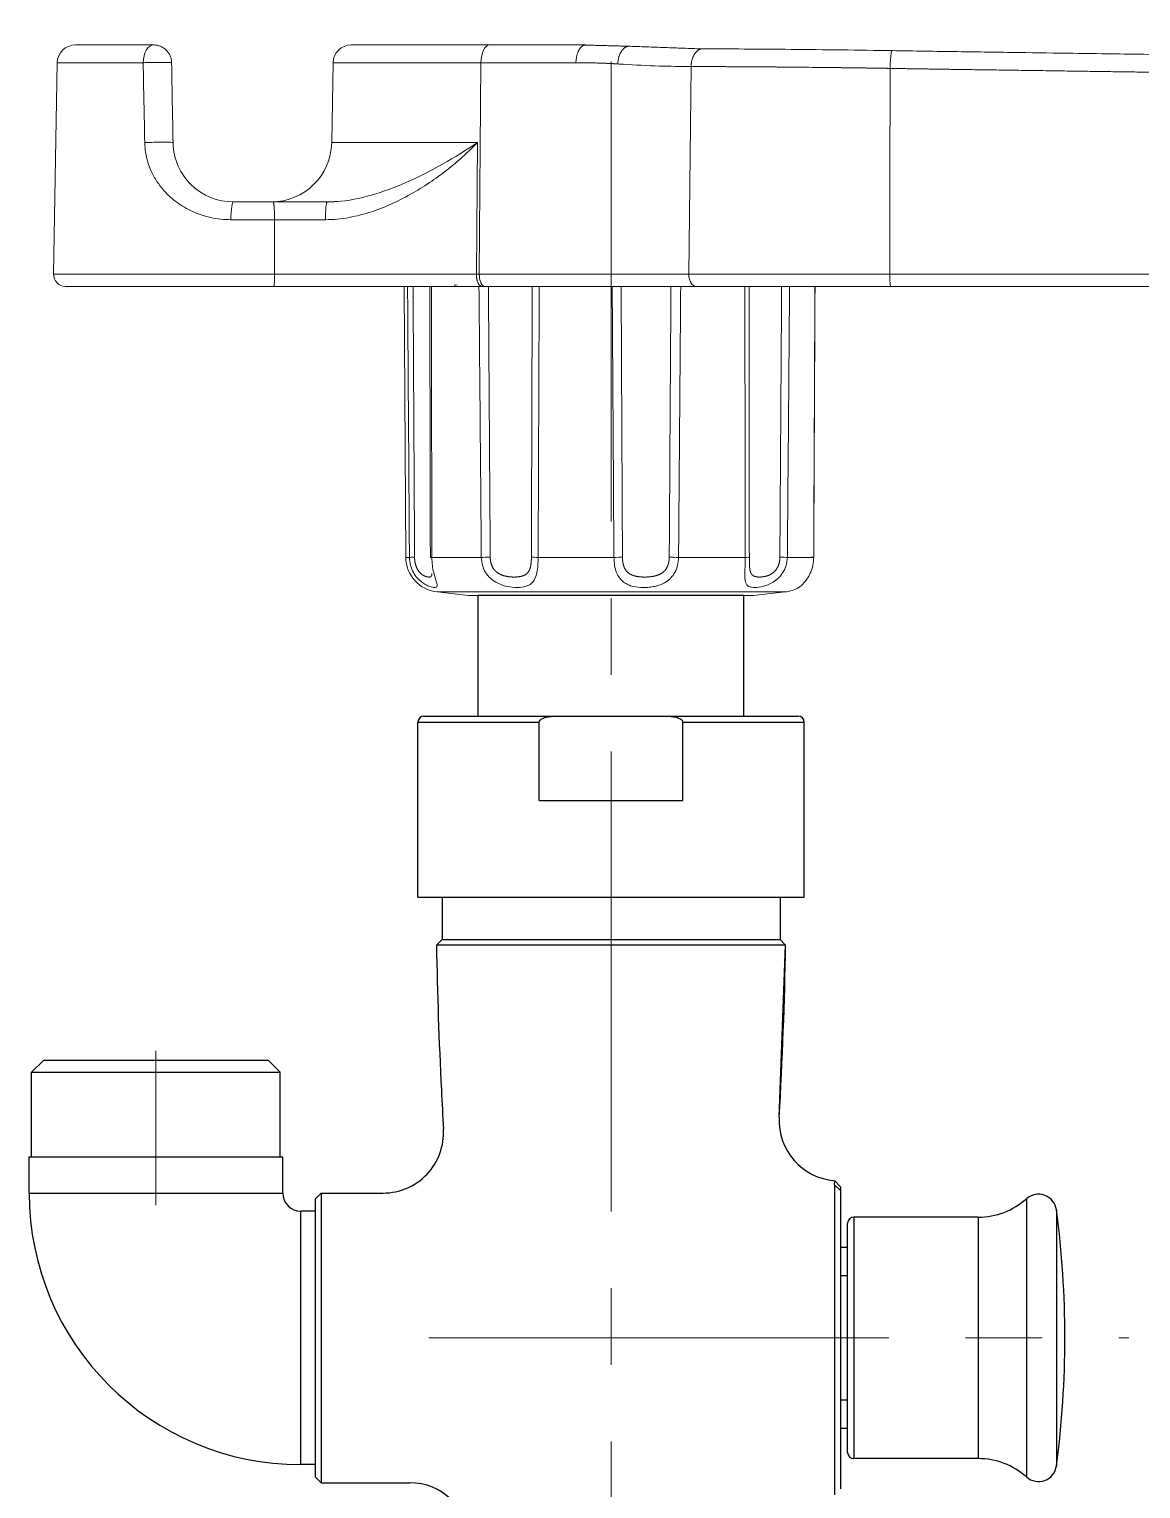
# Model space of a CAD drawing. Extents: x 0 to 3160, y 0 to 2315.
# Drawn here: x 1084.1 to 1176.2, y 566.1 to 687 of the extents above; entities that cross this region are included whole.
import ezdxf

# ---------------------------------------------------------------- set-up
doc = ezdxf.new("R2010")
doc.units = 0
doc.header["$LTSCALE"] = 4
doc.header["$MEASUREMENT"] = 0
doc.linetypes.add('CENTER2', pattern=[28.575000000000003, 19.05, -3.175, 3.175, -3.175])
doc.layers.get('0').update_dxf_attribs({"linetype": 'CONTINUOUS'})
doc.layers.add('1', color=7, linetype='CONTINUOUS', true_color=0xffffff)
doc.layers.add('Cneter', color=1, linetype='CENTER2', lineweight=13)
doc.layers.add('DEF_LAYER_ASSEM_MEMBER', color=7, linetype='CONTINUOUS')

msp = doc.modelspace()

# ---------------------------------------------------------------- linework, layer by layer
msp.add_line((1143.304082179158, 640.1324745997467), (1121.304082179158, 640.1324745997467))
at = {"layer": '1', "color": 7, "linetype": 'Continuous', "lineweight": 18}
for p, q in [((1086.427386679158, 684.2486205997466), (1086.121770679159, 666.7398945997465)), ((1109.277386679159, 684.2486205997466), (1109.161948679159, 677.6351805997465)), ((1104.358341679158, 665.7224425997465), (1087.121617679159, 665.7224425997465)), ((1115.170478679158, 665.7223855997468), (1115.301036679159, 643.2812915997465)), ((1121.624922679158, 665.7224425997465), (1121.854466679159, 665.7224425997465)), ((1139.384587679158, 665.7224425997465), (1121.854466679159, 665.7224425997465)), ((1117.889053679159, 640.4149885997467), (1120.500300679158, 640.1324745997467)), ((1144.107863679158, 640.1324745997467), (1120.500300679158, 640.1324745997467)), ((1144.107863679158, 640.1324745997467), (1146.719109679158, 640.4149885997467))]:
    msp.add_line(p, q, dxfattribs=at)
at = {"layer": '1', "color": 7, "linetype": 'Continuous', "lineweight": 13}
for p, q in [((1086.427386679158, 684.2486205997466), (1093.543222679159, 684.2486205997466)), ((1121.529629679158, 684.2486205997466), (1109.277386679159, 684.2486205997466)), ((1121.386628679158, 666.7398945997465), (1121.529629679158, 684.2486205997466)), ((1129.396539679158, 684.2486205997466), (1121.529629679158, 684.2486205997466)), ((1138.935742679158, 683.9330425997468), (1138.743239679158, 666.7398945997465)), ((1121.237748679158, 677.6351805997465), (1109.161948679159, 677.6351805997465)), ((1121.146806679159, 666.7398945997465), (1121.237747679158, 677.6351805997465)), ((1104.430634679159, 671.2486205997466), (1100.814345679159, 671.2486205997466)), ((1104.430634679159, 671.2486205997466), (1104.436811679158, 666.7398945997465)), ((1086.121770679159, 666.7398945997465), (1104.436811679158, 666.7398945997465)), ((1121.386628679158, 666.7398945997465), (1121.146806679159, 666.7398945997465)), ((1138.743239679158, 666.7398945997465), (1121.386628679158, 666.7398945997465)), ((1200.637891679159, 666.7398945997465), (1155.393352679158, 666.7398945997465)), ((1115.602335679158, 643.2812915997465), (1115.301036679159, 643.2812915997465)), ((1121.558187679158, 643.2812915997465), (1117.461415679159, 643.2812915997465)), ((1132.542163679159, 643.2812915997465), (1126.265544679159, 643.2812915997465)), ((1143.414738679158, 643.2812915997465), (1137.895171679159, 643.2812915997465)), ((1149.088513679158, 643.2812915997465), (1146.908666679158, 643.2812915997465)), ((1146.719109679158, 640.4149885997467), (1117.889053679159, 640.4149885997467))]:
    msp.add_line(p, q, dxfattribs=at)
at = {"layer": '1', "color": 7, "linetype": 'Continuous', "lineweight": 18}
for centre, radius, start, end in [((1087.927157679159, 684.2224425997465), 1.499999999062544, 90, 178.9999999999982), ((1110.777157679159, 684.2224425997465), 1.4999999990625, 90, 178.9999999999982), ((1087.121617679159, 666.7224425997465), 0.9999999993749971, 178.9999999999982, 270), ((1118.200987679158, 643.2981635997467), 2.9, 180.3333329999999, 263.8251269999793), ((1146.407175679159, 643.2981635997467), 2.9, 276.1748730000207, 299.9052350000556), ((1120.554081679158, 640.6295735997464), 0.499999999687501, 263.8251269999793, 270), ((1144.054081679159, 640.6295735997464), 0.499999999687501, 270, 276.1748730000207)]:
    msp.add_arc(centre, radius, start, end, dxfattribs=at)
at = {"layer": '1', "color": 7, "linetype": 'Continuous', "lineweight": 18, "extrusion": (0, 0, -1)}
msp.add_arc((-1104.162709679159, 677.7224425997465), 4.999999996875, 181.0000000000018, 270, dxfattribs=at)
at = {"layer": '1', "color": 7, "linetype": 'Continuous', "lineweight": 13}
for centre, major_axis, ratio, start_param, end_param in [((1094.403048679159, 684.2224425997465), (-3.67394039514591e-16, -1.499999999062526), 0.5733050000000001, 3.141592653734189, 4.694935687864608), ((1122.231386679158, 684.2224425997465), (-3.67394039514585e-16, -1.499999999062502), 0.46791, 3.14159265359447, 4.694935687864703), ((1121.854466679159, 666.7224425997465), (2.449293596763937e-16, 0.9999999993750159), 0.46791, 1.553343034272683, 3.141592656925432), ((1116.584598679158, 643.287109599747), (-0.9999763877555136, -0.006871967087189919), 0.004975, 5.302367287257733, 6.094650488186611), ((1118.334342679158, 643.287109599747), (-0.9999978656089196, -0.002066102193357242), 0.008229, 0.0551008193274898, 0.5096054776802728), ((1122.190175679159, 643.287109599747), (0.9999641940692576, 0.008462303392696885), 0.000606, 4.028239513729078, 4.820522715066583), ((1126.620682679159, 643.287109599747), (-0.9999931303681261, 0.003706644925552731), 0.007631000000000001, 0.4154766212526781, 1.207759822943341), ((1132.528161679159, 643.287109599747), (0.9999814361457295, 0.006093222750955008), 0.005904, 4.726355791663655, 5.518638992992949), ((1137.566348679159, 643.287109599747), (-0.9999700084097568, 0.007744822824618218), 0.003464, 1.113607590658326, 1.905890792342862), ((1142.761298679158, 643.287109599747), (0.9999996190003849, 0.000872925425101058), 0.008439, 5.42450179514351, 6.216784996474015), ((1146.049741679159, 643.287109599747), (-0.9999667134111928, 0.00815917086987469), 0.002325, 3.679185711801588, 4.471468913496086)]:
    msp.add_ellipse(centre, major_axis=major_axis, ratio=ratio, start_param=start_param, end_param=end_param, dxfattribs=at)
at = {"layer": '1', "color": 7, "linetype": 'Continuous', "lineweight": 18}
for centre, major_axis, ratio, start_param, end_param in [((1104.358340679159, 666.7224425997465), (2.449293596763891e-16, 0.9999999993749971), 0.07848200000000001, 4.712388980384691, 4.729842272769293), ((1121.624922679158, 666.7224425997465), (-2.44929359676377e-16, -0.9999999993749472), 0.478188, 4.694935687725064, 4.712388980384731), ((1139.384587679158, 666.7224425997465), (2.449293596763908e-16, 0.999999999375004), 0.6414449999999999, 1.553342915870911, 1.570796326794897), ((1139.384587679158, 666.7224425997465), (2.44929359676398e-16, 0.999999999375024), 0.6414449999999999, 1.570796326794854, 3.141592653581275), ((1148.101387679159, 643.287109599747), (0.9999886907281261, -0.004755882229063192), 0.007026, 6.122653886246837, 6.914937087576194)]:
    msp.add_ellipse(centre, major_axis=major_axis, ratio=ratio, start_param=start_param, end_param=end_param, dxfattribs=at)
for points, degree, knots in [([(1094.403048929883, 685.7224424104579), (1093.964344385624, 685.7224423833541), (1093.08747636503, 685.72244232918), (1091.707174879256, 685.7224424653236), (1090.587283019807, 685.7224422998993), (1089.726657774224, 685.7224424391375), (1089.004603133285, 685.722442349977), (1088.349525724155, 685.7224424606047), (1088.021962720341, 685.7224423259804), (1087.935644326105, 685.7224424091169), (1087.926653185954, 685.7224424146898), (1087.927183827031, 685.7224424134602)], 3, [0, 0, 0, 0, 0.1123801764934061, 0.2246217510329626, 0.3974304120375692, 0.4841950195472042, 0.5711530610885669, 0.736132256380012, 0.897017119452555, 0.9571615493799293, 1, 1, 1, 1]), ([(1095.902820471556, 684.2486210206475), (1095.901126123209, 684.3456901738914), (1095.88997846308, 684.44259202286), (1095.849194435724, 684.6324283429458), (1095.819559032919, 684.7253583249785), (1095.742912455533, 684.9037580656909), (1095.695903093422, 684.9892236057285), (1095.586274564052, 685.149481993526), (1095.523657989191, 685.2242710516343), (1095.38516766216, 685.3603651170097), (1095.309297184888, 685.4216669060424), (1095.147149923595, 685.5284818439786), (1095.060876973891, 685.5739924670156), (1094.881166737122, 685.6475138660189), (1094.787733699689, 685.6755229034143), (1094.597214513185, 685.7129876186009), (1094.500132869346, 685.7224424104579), (1094.403048929752, 685.7224424104579)], 3, [0, 0, 0, 0, 0.125, 0.125, 0.25, 0.25, 0.375, 0.375, 0.5, 0.5, 0.625, 0.625, 0.75, 0.75, 0.875, 0.875, 1, 1, 1, 1]), ([(1110.777157975653, 685.7224424104579), (1110.777313041533, 685.7224424104579), (1110.961921472582, 685.7224424104579), (1111.151776052648, 685.7224424104579), (1111.533698466396, 685.7224424104579), (1111.922637546383, 685.7224424104579), (1112.503887024444, 685.7224424104579), (1113.090337227104, 685.7224424104579), (1114.632550381276, 685.7224424104579), (1115.573627776436, 685.7224424104579), (1116.505068199725, 685.7224424104579), (1117.586023385987, 685.7224424104579), (1118.645942875592, 685.7224424104579), (1119.83057528699, 685.7224424104579), (1120.982159313207, 685.7224424104579), (1122.231386975652, 685.7224424104579)], 2, [0, 0, 0, 0.1248881683693669, 0.1248881683693669, 0.2499041443166002, 0.2499041443166002, 0.3749201202638334, 0.3749201202638334, 0.4999360962110667, 0.6249520721583001, 0.6249520721583001, 0.7499680481055333, 0.7499680481055333, 0.8749840240527667, 0.8749840240527667, 1, 1, 1]), ([(1155.672588948298, 685.2490104824847), (1154.212791718254, 685.2729601338701), (1151.350947553871, 685.3148941884638), (1147.18359664008, 685.3578822061427), (1143.276651740612, 685.3871779391316), (1140.920519809559, 685.3964486488185), (1139.798337120897, 685.3986134074548)], 3, [0, 0, 0, 0, 0.2501072266922248, 0.500036615400498, 0.7500198159232172, 1, 1, 1, 1]), ([(1200.606798186712, 684.6732695621931), (1199.270167432934, 684.6518834134786), (1196.656243632907, 684.632229769963), (1192.915310697632, 684.7016216574066), (1189.537629752423, 684.7555544560573), (1186.617674162881, 684.7985847097584), (1184.159331286691, 684.8341603952445), (1182.086162990931, 684.8640974297905), (1179.967654072719, 684.8947827503425), (1177.440901174825, 684.9317917459439), (1174.219717408142, 684.9786130106004), (1170.372014259178, 685.0335596995228), (1165.898899483193, 685.097816944437), (1160.893709313999, 685.1670508764792), (1157.38099307255, 685.2215195627205), (1155.56684755637, 685.2505292179094)], 3, [0, 0, 0, 0, 0.0889275642126793, 0.1739155189074947, 0.2489243766054565, 0.3136979411280242, 0.3682333805548496, 0.4125420780199774, 0.4516966568520109, 0.5092693979607583, 0.5807810878287573, 0.666220468125661, 0.7655964992142126, 0.8789013699278001, 1, 1, 1, 1]), ([(1101.017496992813, 672.7225021764198), (1099.706531344652, 672.7227600488986), (1098.461022748416, 673.2450279251179), (1096.647039454033, 674.9874899769338), (1096.042602704269, 676.2599420628285), (1096.018319741387, 677.635181457973)], 3, [0, 0, 0, 0, 0.5, 0.5, 1, 1, 1, 1]), ([(1108.787552873481, 672.7224493135345), (1108.41818608451, 672.7224529792552), (1108.047939558842, 672.7224400842524), (1107.491229873443, 672.7224407463154), (1107.305460996752, 672.7224419685417), (1106.933632377478, 672.7224430086198), (1106.7475653845, 672.7224429139278), (1106.374864635915, 672.7224425322315), (1106.188203250458, 672.7224423245534), (1105.814213072707, 672.7224422925024), (1105.626914651958, 672.7224423806065), (1105.064415297655, 672.7224425120576), (1104.688574964649, 672.7224421357105), (1104.312929731145, 672.7224424535866)], 3, [0, 0, 0, 0, 0.2499999999999982, 0.2499999999999982, 0.3749999999999984, 0.3749999999999984, 0.4999999999999988, 0.4999999999999988, 0.6249999999999991, 0.6249999999999991, 0.7499999999999993, 0.7499999999999993, 1, 1, 1, 1]), ([(1121.624922479706, 665.722442422958), (1119.935518170253, 665.722442422958), (1117.505015704151, 665.722442422958), (1115.472880291102, 665.722442422958), (1113.211757569702, 665.722442422958), (1110.952832624909, 665.722442422958), (1108.821950823416, 665.722442422958), (1106.276471454835, 665.722442422958), (1104.358341887238, 665.722442422958)], 2, [0, 0, 0, 0.25, 0.25, 0.5, 0.5, 0.75, 0.75, 1, 1, 1]), ([(1117.288096343667, 665.7223655373664), (1117.288442214545, 665.5628719987067), (1117.29077841983, 664.485164815882), (1117.29473531654, 662.6552488305701), (1117.299595740973, 660.3986224767186), (1117.303460307092, 658.5984235948204), (1117.307329848524, 656.7907762180294), (1117.312111745197, 654.5492220187461), (1117.318609776798, 651.4888895554996), (1117.326716620993, 647.6471965613987), (1117.332623675271, 644.8256148519049), (1117.335835951725, 643.2845973305416)], 3, [0, 0, 0, 0, 0.0213247711632055, 0.1440927293615808, 0.2446653525023822, 0.3230426412290896, 0.384784873694818, 0.486353422411842, 0.6227454643687826, 0.7939609833902991, 1, 1, 1, 1]), ([(1119.555183537384, 665.8401832999352), (1119.466835810696, 665.834536517109), (1119.382819823772, 665.8283203200854), (1119.312014824786, 665.8219086821468), (1119.306355357036, 665.8213869510646)], 3, [0, 0, 0, 0, 0.9188127440796916, 1, 1, 1, 1]), ([(1155.479702770223, 665.722442422958), (1153.273428534268, 665.722442422958), (1151.120921604567, 665.722442422958), (1148.961546255313, 665.722442422958), (1146.921819701282, 665.722442422958), (1144.878613678956, 665.722442422958), (1141.07994107481, 665.722442422958), (1139.384587232641, 665.722442422958)], 2, [0, 0, 0, 0.25, 0.25, 0.5, 0.5, 0.75, 1, 1, 1]), ([(1149.094840853205, 643.2831868000285), (1149.099962056091, 644.3674049293004), (1149.109419968691, 646.369836606676), (1149.122429793038, 649.1244776181338), (1149.133086818968, 651.3811046331184), (1149.141587832805, 653.1813046328048), (1149.150123460383, 654.9889543818608), (1149.160707143844, 657.2305132390793), (1149.17515548649, 660.2908538058446), (1149.188927553486, 663.2082815404301), (1149.197883148091, 665.1055958879588), (1149.200794181474, 665.7223416558932)], 3, [0, 0, 0, 0, 0.1449545302006532, 0.2677150457568928, 0.368281563533489, 0.4466540848439347, 0.5083925934808863, 0.6099550754818576, 0.7463389802055487, 0.9175443166939028, 1, 1, 1, 1]), ([(1147.854093248637, 640.7849120605206), (1147.860022949882, 640.7890105145098), (1147.871894570912, 640.7972158676253), (1147.970881145873, 640.8696141672108), (1148.125950053495, 640.9998209121068), (1148.424713912561, 641.2992828231627), (1148.793725095692, 641.8519587068658), (1149.045066255186, 642.6148739042619), (1149.073865845657, 643.0566182269708), (1149.088513469073, 643.281291716417)], 3, [0, 0, 0, 0, 0.1038553457084216, 0.2079246922293622, 0.3184675448105985, 0.4363181500365246, 0.7001787429503538, 0.8475093293368925, 1, 1, 1, 1]), ([(1148.660580723331, 641.6910665941418), (1148.675978365171, 641.7169827935813), (1148.75750441344, 641.8591468980603), (1148.897216103209, 642.1569539238435), (1148.98970981864, 642.46948284069), (1149.023192241466, 642.6263658766684)], 3, [0, 0, 0, 0, 0.1067022716779811, 0.564731751720043, 1, 1, 1, 1])]:
    msp.add_open_spline(points, degree=degree, knots=knots, dxfattribs=at)
for points, degree in [([(1122.231386975652, 685.7224424104579), (1126.330802330437, 685.7224424104579), (1130.215903010564, 685.7224424104579)], 2), ([(1133.737847552643, 685.6143581793604), (1130.108138677496, 685.7141417712401)], 1), ([(1139.804631112818, 685.3996128819535), (1133.722167130362, 685.6165911303806)], 1), ([(1096.018565822084, 677.6351857869067), (1095.979964749228, 679.8396638597706), (1095.941363674955, 682.0441419326098), (1095.902762599267, 684.2486200054245)], 3), ([(1101.017496984489, 672.7224424185824), (1102.660130596317, 672.7224424185824), (1104.312929731145, 672.7224424185824)], 2), ([(1109.630324156666, 672.7572356824139), (1108.681175020106, 672.700291514032)], 1), ([(1108.763275526812, 672.7003617618084), (1108.771530873622, 672.7150857504048), (1108.779690843136, 672.7224482819429), (1108.787552873481, 672.7224493135345)], 3), ([(1109.554894692547, 672.7492637326395), (1109.299533670151, 672.7316227474157), (1109.04370271083, 672.7224343949101), (1108.787552873487, 672.7224335483852)], 3), ([(1119.067073155496, 665.7809633516385), (1119.062175728553, 665.778393095643), (1119.058128824799, 665.7758248461541), (1119.054081921045, 665.7732565966649)], 3), ([(1200.63219746216, 665.722442422958), (1178.014115494626, 665.722442422958), (1155.479702770223, 665.722442422958)], 2)]:
    msp.add_open_spline(points, degree=degree, dxfattribs=at)
at = {"layer": '1', "color": 7, "linetype": 'Continuous', "lineweight": 13}
for points, weights in [([(1130.215903010565, 685.722442688806), (1129.736213968771, 685.7224427364536), (1129.404692520183, 685.1035335969086), (1129.396540219136, 684.2486210178427)], [1.132441264747343, 0.933568573985621, 0.9586650548010645, 1.207730707193673]), ([(1133.719914477657, 685.6162767446654), (1133.238099151992, 685.5479746507317), (1132.897986228506, 684.9428724347244), (1132.854576342596, 684.1498490975587)], [1.098810870723025, 0.93666454982598, 0.9740769605851254, 1.211048103000461]), ([(1139.798457831018, 685.3986331964597), (1139.282539278379, 685.3140445053486), (1138.945214276868, 684.7157231402371), (1138.935742570677, 683.9330429467309)], [1.101716854993937, 0.9400909128945356, 0.9710801364015884, 1.194684525515096]), ([(1104.312929731146, 672.7224424535866), (1104.38094032243, 672.722442736911), (1104.429448914122, 672.1150571904946), (1104.430635861857, 671.2486210269999)], [1.167371716340414, 0.9442094212073396, 0.9442094278865624, 1.167371736378082]), ([(1104.436823637421, 666.7224424223327), (1104.436823636461, 666.1357794087653), (1104.404248639018, 665.72244299055), (1104.35834687865, 665.7224434705968)], [1.167371831364759, 0.9414208798922716, 0.9442442331595362, 1.175841891166553]), ([(1121.624922511786, 665.7224434979253), (1121.345228610819, 665.7224430182059), (1121.146738881298, 666.1357794250334), (1121.146738878746, 666.7224424223327)], [1.175841891158185, 0.9442442332473804, 0.9414208798971362, 1.167371831107452]), ([(1155.393330210435, 666.7224424223332), (1155.393330210438, 666.7282680167846), (1155.393334627216, 666.7340863890586), (1155.393343428557, 666.7398970738041)], [1.167382765344585, 1.170171744219717, 1.172995576159694, 1.175854261164515]), ([(1122.298099739285, 643.2874205079243), (1122.24689102749, 650.7656706587859), (1122.196111047425, 658.243927884912), (1122.145644728513, 665.7221905022552)], [1.00000000007275, 1.000000000075473, 1.000000000078156, 1.000000000080793]), ([(1133.249869612552, 643.2874205079243), (1133.212710752047, 650.7656706538933), (1133.176132816269, 658.2439278751276), (1133.140005640606, 665.7221904875787)], [1.00000000007252, 1.000000000075234, 1.000000000077909, 1.000000000080536]), ([(1143.759094909831, 643.2874205079243), (1143.753372944294, 650.7656707865845), (1143.748112275292, 658.2439281405104), (1143.74322854981, 665.7221908856536)], [1.00000000007305, 1.000000000075782, 1.000000000078474, 1.000000000081127])]:
    msp.add_rational_spline(points, weights, degree=3, dxfattribs=at)
for points, knots in [([(1094.403049062823, 684.2726625066616), (1094.326711920367, 684.2713286613334), (1094.250374029617, 684.2698010073609), (1094.099469768748, 684.2663935805667), (1094.024904763354, 684.2645138385751), (1093.879280842974, 684.2604459734112), (1093.808223244961, 684.2582578870415), (1093.671267150861, 684.2536242443148), (1093.605369893358, 684.2511787298763), (1093.542818687371, 684.2486329306607)], [0, 0, 0, 0, 0.25, 0.25, 0.5, 0.5, 0.75, 0.75, 1, 1, 1, 1]), ([(1155.566794741823, 685.2448462308894), (1155.54396036693, 685.220904352369), (1155.518674377298, 685.132980305857), (1155.456152542, 684.6771653128476), (1155.427644671111, 684.19129051553), (1155.418771231459, 683.7816313690591)], [0, 0, 0, 0, 0.3771899324551563, 0.3771899324551563, 1, 1, 1, 1]), ([(1132.854583524246, 684.1498490305275), (1132.826515454296, 684.1517426559931), (1132.769980868431, 684.155556788267), (1132.684484403276, 684.1610109416206), (1132.597719145165, 684.1663224864174), (1132.509675375009, 684.171468400531), (1132.420352373962, 684.1764549799391), (1132.329746924092, 684.1812805008271), (1132.237856454193, 684.1859454326641), (1132.144678179923, 684.1904496453644), (1132.05020933928, 684.1947931727991), (1131.954447128632, 684.198976004121), (1131.85738872061, 684.2029981407486), (1131.759031259639, 684.2068595809137), (1131.659371863534, 684.2105603234213), (1131.558407623664, 684.2141003683673), (1131.45613560466, 684.2174797102871), (1131.352552847514, 684.2206983653014), (1131.247656359389, 684.2237562676755), (1131.107400925824, 684.2275823023101), (1130.931391291347, 684.2319062232341), (1130.719184754978, 684.2363733264019), (1130.504611833195, 684.2401530985403), (1130.287663000384, 684.243244277453), (1130.06833190109, 684.2456511568889), (1129.846600057122, 684.2473576162888), (1129.622494826944, 684.2484245959686), (1129.472081440052, 684.2485553498059), (1129.396540043576, 684.2486210176812)], [0, 0, 0, 0, 0.0247377469475508, 0.0498266635870976, 0.0752668781701753, 0.1010585136767789, 0.1272016880955817, 0.1536965146856054, 0.1805431022208651, 0.2077415552196451, 0.2352919741590787, 0.2631944556764738, 0.2914490927581579, 0.3200559749168855, 0.3490151883585014, 0.3783268161387764, 0.4079909383109273, 0.4380076320645837, 0.4683769718568669, 0.4990990295358392, 0.5597139325195905, 0.6208986672686327, 0.6826537230271181, 0.7449795752251617, 0.8078766859619051, 0.8713455044676609, 0.9353864675464888, 1, 1, 1, 1]), ([(1132.85457898441, 684.1498489236119), (1133.001623554102, 684.1398029493184), (1134.161590548526, 684.0632469388388), (1136.211104017272, 683.9657166818743), (1138.065479073093, 683.9343969911306), (1138.935742274251, 683.9330469266538)], [0, 0, 0, 0, 0.0705672147237085, 0.5576883068967562, 1, 1, 1, 1]), ([(1155.418752476781, 683.7816351570036), (1155.392185114534, 683.782134779126), (1155.338463138548, 683.7831450671397), (1155.257023393233, 683.7846424376639), (1155.173841953833, 683.7861479067324), (1155.088922780144, 683.7876588183212), (1155.002267690482, 683.7891759062131), (1154.913879130544, 683.7906989667572), (1154.82375940612, 683.7922280554621), (1154.731910893482, 683.7937631563127), (1154.638335979581, 683.795304273091), (1154.543037076837, 683.7968514041668), (1154.446016617306, 683.7984045494472), (1154.347277052496, 683.7999637084549), (1154.246820851596, 683.8015288808565), (1154.144650500116, 683.8031000663132), (1154.040768498367, 683.8046772645166), (1153.935177359964, 683.8062604751804), (1153.827879610284, 683.807849698037), (1153.718877784903, 683.8094449328382), (1153.608174428005, 683.8110461793531), (1153.495772090769, 683.812653437365), (1153.38167332973, 683.8142667066704), (1153.265880705087, 683.815885987091), (1153.148396779111, 683.8175112784138), (1153.029224114033, 683.819142580614), (1152.908365271797, 683.820779893003), (1152.785822849828, 683.822423216895), (1152.661600475857, 683.8240725303071), (1152.535703755035, 683.82572783261), (1152.408140431548, 683.8273891441395), (1152.278919686257, 683.8290564631234), (1152.148051245115, 683.8307297899901), (1152.015545363415, 683.8324091244558), (1151.881412839936, 683.8340944663782), (1151.745665034257, 683.8357858158174), (1151.6083138806, 683.8374831718907), (1151.469371913822, 683.8391865373833), (1151.328852250773, 683.8408959011404), (1151.186768742259, 683.84261130503), (1151.043135477575, 683.8443325894259), (1150.576092819388, 683.8498913197927), (1149.790763479652, 683.858915730927), (1148.697743221289, 683.8706800198324), (1147.61931167893, 683.8814867574924), (1146.85597941344, 683.8885576791922), (1146.396422249932, 683.8926089085353), (1146.234023653183, 683.8940198582213), (1146.072092262787, 683.8954062783514), (1145.910628690014, 683.8967681041627), (1145.749634093671, 683.8981053530051), (1145.589109481421, 683.8994180202126), (1145.429055896325, 683.9007061071043), (1145.269474369093, 683.901969613069), (1145.110365942538, 683.90320853908), (1144.95173252945, 683.9044228746029), (1144.793577869384, 683.9056126160808), (1144.635907532491, 683.9067777783935), (1144.478728298003, 683.9079183607582), (1144.322046994945, 683.9090343635471), (1144.165870436674, 683.9101257866673), (1144.010205417627, 683.9111926301484), (1143.855058714219, 683.9122348939882), (1143.700437084622, 683.9132525781911), (1143.546347268851, 683.9142456827603), (1143.392795988769, 683.9152142077), (1143.239789948108, 683.9161581530116), (1143.087335832492, 683.9170775186976), (1142.93544030945, 683.91797230476), (1142.784110028443, 683.9188425112015), (1142.633351620879, 683.9196881380226), (1142.483171700137, 683.9205091852245), (1142.333576861581, 683.9213056528092), (1142.184573682586, 683.9220775407757), (1142.036168722553, 683.9228248491258), (1141.888368522932, 683.9235475778587), (1141.74117960724, 683.9242457269738), (1141.594608481081, 683.9249192964717), (1141.448661632167, 683.9255682863504), (1141.303345530336, 683.9261926966101), (1141.158666627571, 683.9267925272479), (1141.014631358024, 683.9273677782639), (1140.87124613803, 683.927918449655), (1140.728517366128, 683.9284445414196), (1140.586451423114, 683.9289460535538), (1140.445054671885, 683.9294229860598), (1140.304333458153, 683.9298753389185), (1140.164294107863, 683.9303031121863), (1140.024942936909, 683.9307063056372), (1139.886286215006, 683.9310849200965), (1139.748330300499, 683.931438952467), (1139.611081137758, 683.9317684142825), (1139.474546131464, 683.9320732625101), (1139.338727157653, 683.932353657593), (1139.203646624571, 683.9326090012446), (1139.069250297451, 683.9328415243044), (1138.980236075454, 683.9329758214276), (1138.935742374143, 683.9330429497577)], [0, 0, 0, 0, 0.0044184578747177, 0.0089345824260242, 0.0135483570757221, 0.0182597697553694, 0.0230688132363434, 0.0279754854673976, 0.0329797899197544, 0.0380817359397583, 0.0432813391091044, 0.0485786216126566, 0.0539736126138508, 0.0594663486376806, 0.0650568739612531, 0.070745241011884, 0.0765315107727083, 0.0824157531957642, 0.0883980476225034, 0.0944784832116627, 0.1006571593744457, 0.1069341862169228, 0.1133096849895721, 0.1197837885438663, 0.126356641795795, 0.1330284021962094, 0.1397992402078617, 0.1466693397890008, 0.1536388916093795, 0.160707936702624, 0.16787635345646, 0.1751439996568297, 0.182510718309635, 0.189976337111864, 0.1975406679190763, 0.205203506209761, 0.2129646305470986, 0.2208238020387022, 0.2287807637949448, 0.2368352403865142, 0.2449869373018918, 0.2532355404054681, 0.3164484729775248, 0.3795549836257183, 0.4426110575179656, 0.5056860023234181, 0.5154414504661585, 0.5251937530657864, 0.5349431662579059, 0.5446899454131778, 0.5544343451210332, 0.5641766191735403, 0.5739170205494419, 0.5836558013983593, 0.5933932130251702, 0.6031295022234263, 0.6128647623222802, 0.6225988813480389, 0.6323317325618986, 0.6420631888767587, 0.6517931229226548, 0.6615214071116426, 0.6712479137021227, 0.6809725148626332, 0.6906950827351253, 0.700415489497728, 0.7101336074270255, 0.7198493089598529, 0.7295624667546285, 0.7392729537522392, 0.7489806432364834, 0.7586854088940949, 0.768387124874354, 0.7780856658483009, 0.7877809070675664, 0.7974727244228309, 0.8071609945019197, 0.8168455946475571, 0.82652640301478, 0.8362032986280313, 0.8458761614379408, 0.8555448723778036, 0.8652093134197711, 0.8748693676307616, 0.8845249192281075, 0.8941758536349352, 0.9038220575353076, 0.9134634189291216, 0.92309982718678, 0.9327311731036446, 0.9423573489542748, 0.9519782485464728, 0.961593767275122, 0.9712038021758552, 0.9808082519785312, 0.99040701716055, 1, 1, 1, 1]), ([(1155.418771231459, 683.7816313690591), (1155.504968184091, 683.7799302170265), (1155.676197103189, 683.7765509047094), (1155.931314095725, 683.7717908618688), (1156.182951726695, 683.7672641936042), (1156.431112520223, 683.7629641848157), (1156.675797102386, 683.7588593234186), (1156.917006585864, 683.7549268237372), (1157.154741942667, 683.7511438804236), (1157.389004233012, 683.7474894324105), (1157.619794773757, 683.7439453231341), (1157.847115267024, 683.7405035013289), (1158.070967537909, 683.7371556889275), (1158.291353351507, 683.7338944867788), (1158.508274375728, 683.7307130588028), (1158.721732181507, 683.727605175528), (1158.931728242444, 683.7245652082911), (1159.138263932527, 683.721587974991), (1159.341340534029, 683.7186692141381), (1159.540959209537, 683.7158037518534), (1159.737121104396, 683.7129920673347), (1160.04886450908, 683.7085017058753), (1160.606584333781, 683.700680698099), (1161.540749301853, 683.687312475231), (1162.862892269482, 683.6680629759617), (1164.491526622071, 683.644545970029), (1166.282227999433, 683.6189950634125), (1168.090402857353, 683.5931038072545), (1169.853155351874, 683.5672367691614), (1171.570467582872, 683.5422689538973), (1173.242268060541, 683.5182285198171), (1174.868489381871, 683.4949447474078), (1176.449094098281, 683.471956250738), (1178.025974552246, 683.4488472188359), (1179.614420524486, 683.4256688699284), (1181.229699687968, 683.4022565130781), (1182.845160616439, 683.3789480742571), (1184.460769946166, 683.3555337585003), (1186.076494640319, 683.3320205311229), (1187.692279579715, 683.3084776144356), (1189.027797987404, 683.2884930802065), (1190.077254970663, 683.2722340146979), (1190.834927632374, 683.2603235170495), (1191.575401049463, 683.2483672531725), (1192.298713548781, 683.2365449881195), (1193.004908542186, 683.2249551123505), (1193.694033840252, 683.2137725454077), (1194.366139812123, 683.2032550036411), (1195.021272596713, 683.1935744102625), (1195.659473834789, 683.185109253488), (1196.28076222219, 683.178191954792), (1196.885115892018, 683.1732145999872), (1197.472461717752, 683.1707673734918), (1198.042625894022, 683.1713033548513), (1198.595369164258, 683.1741491800676), (1199.130506423904, 683.1787031970621), (1199.648008179774, 683.1843862043788), (1200.147965352598, 683.1905575538544), (1200.475435883779, 683.1950096823348), (1200.636265959184, 683.1971962490361)], [0, 0, 0, 0, 0.0057340384923109, 0.0113905791694518, 0.0169696735136015, 0.0224713704910338, 0.027895716770782, 0.0332427569168164, 0.038512533556002, 0.0437050875361653, 0.0488204630397958, 0.0538587149294426, 0.0588198974521194, 0.06370406219138401, 0.0685112580710994, 0.0732415313645961, 0.0778949257091046, 0.0824714821253263, 0.0869712390419991, 0.0913942323253007, 0.0957404953129394, 0.1000100587427909, 0.1121151039289634, 0.1328084791375976, 0.1620910061135974, 0.1999648385504255, 0.2409988739004876, 0.2810177805411076, 0.3200233795664015, 0.3580163104406544, 0.3949954541602322, 0.4309596863450496, 0.4659098377857582, 0.4998468355432857, 0.5355497277177663, 0.5712532052516063, 0.6069564828922022, 0.6426593785740752, 0.6783620099701453, 0.7140633975313665, 0.7497618435775654, 0.7668814280384177, 0.7836200455345714, 0.7999783315294371, 0.8159572570736552, 0.8315577457733248, 0.8467808366756244, 0.8616276908737833, 0.8760993076889153, 0.8901965451161002, 0.9039200981996438, 0.9172695940795038, 0.9302433060678978, 0.9428386953955452, 0.9550493558589488, 0.9668692908660272, 0.9782989790572556, 0.9893420124797988, 1, 1, 1, 1]), ([(1093.676245878439, 677.6351875255623), (1094.124452260356, 677.6531563459621), (1094.741929842248, 677.6651103198528), (1095.699237211938, 677.6650939884894), (1096.018297145866, 677.6531255356808), (1096.018565822448, 677.6351857662412)], [0, 0, 0, 0, 0.5, 0.5, 1, 1, 1, 1]), ([(1100.814345828125, 671.2486210360785), (1100.53235517882, 671.257344844335), (1099.96755157853, 671.2748178999964), (1098.820764776046, 671.4687020375086), (1097.501858681831, 671.9231765351306), (1096.235645095998, 672.7101200233537), (1095.326747886193, 673.5497692288927), (1094.678031509217, 674.3837980268077), (1094.224020018572, 675.2026932239555), (1093.916967586321, 676.0174597529494), (1093.725708024417, 676.8153737893344), (1093.692765266044, 677.3638985763123), (1093.676472891813, 677.635180385927)], [0, 0, 0, 0, 0.0777078936919473, 0.1556423882713493, 0.3235638140221335, 0.4697138487374908, 0.5841261472182525, 0.6820853117319521, 0.7743574313629982, 0.8502314741163113, 0.9259295519736646, 1, 1, 1, 1]), ([(1121.237747886919, 677.6351803833259), (1120.875623768522, 677.2768331549719), (1120.123981467532, 676.5330303492751), (1118.859006107311, 675.4588314880029), (1117.447370305453, 674.4185053198312), (1115.380612059132, 673.1099791658276), (1113.092366268004, 672.0300250250284), (1110.913316470374, 671.4643748437165), (1109.62047942228, 671.2769113294971), (1108.961058302658, 671.2579034801292), (1108.639037700831, 671.2486212188996)], [0, 0, 0, 0, 0.1088889092058962, 0.2260150763508846, 0.3492710082394904, 0.475845138442215, 0.7346748587876719, 0.8663408736798618, 0.9347291267803309, 1, 1, 1, 1]), ([(1121.237747886918, 677.6351803833259), (1119.366139209355, 676.3851590331824), (1117.375715691292, 675.2285196289558), (1113.456214748639, 673.5209821120739), (1111.519461733366, 672.8849809897906), (1109.554894678856, 672.7492637316936)], [0, 0, 0, 0, 0.5305127632017448, 0.5305127632017448, 1, 1, 1, 1]), ([(1100.814360545394, 671.2486191395719), (1100.815299430252, 671.6462830418891), (1100.841485736785, 672.075183435456), (1100.924052027157, 672.6152671562409), (1100.975669789125, 672.7224910637569), (1101.017496992813, 672.7225021764198)], [0, 0, 0, 0, 0.5, 0.5, 1, 1, 1, 1]), ([(1108.63903924012, 671.2486209476142), (1108.639664179126, 671.5990205457883), (1108.654573866218, 672.0055644241374), (1108.705810179209, 672.5140900282904), (1108.735098489738, 672.6501062860316), (1108.763275648481, 672.7003619788111)], [0, 0, 0, 0, 0.5638860355369425, 0.5638860355369425, 1, 1, 1, 1]), ([(1108.639037700831, 671.2486212188996), (1107.974735503943, 671.2486212188996), (1106.587618245803, 671.2486212188996), (1105.175063665572, 671.2486212188996), (1104.430634958641, 671.2486212188996)], [0, 0, 0, 0, 0.481878057844959, 1, 1, 1, 1]), ([(1121.146807042905, 666.7398948287173), (1120.996188885144, 666.7398948222153), (1120.620977248384, 666.7398955256208), (1119.98398990049, 666.7398961864155), (1119.203599484685, 666.7398942840273), (1118.319985099129, 666.7398958040167), (1117.315981641879, 666.739894873418), (1116.180934272623, 666.739894652148), (1114.931171081702, 666.7398954869159), (1113.608718657073, 666.7398948262426), (1112.264474434669, 666.739894928166), (1110.949257508675, 666.7398954568171), (1109.705160455545, 666.7398946072399), (1108.5641810976, 666.7398949230774), (1107.53516922481, 666.7398957988917), (1106.604082014364, 666.7398942734644), (1105.757386545562, 666.7398961616764), (1105.043837955456, 666.7398955594344), (1104.613362738465, 666.7398948217165), (1104.436810896459, 666.7398948286555)], [0, 0, 0, 0, 0.0304083957065032, 0.0749517534435948, 0.1243398534326069, 0.1789297789895095, 0.2398527141433082, 0.3090615125813314, 0.3848989380994048, 0.4642923094801421, 0.5441676319810846, 0.6218594602899837, 0.6950813664932262, 0.7615831867957983, 0.8205316042932111, 0.8742641342573165, 0.923673674911214, 0.9685981433778276, 1, 1, 1, 1]), ([(1155.393339799517, 666.7398970738041), (1155.124205236578, 666.7398970738041), (1154.564799756105, 666.7398970738041), (1153.734661085979, 666.7398970738041), (1152.905997773003, 666.7398970738041), (1152.097418415201, 666.7398970738041), (1151.29166826318, 666.7398970738041), (1150.488126908886, 666.7398970738041), (1149.691833502383, 666.7398970738041), (1148.895186402601, 666.7398970738041), (1148.076066887291, 666.7398970738041), (1147.200539470569, 666.7398970738041), (1146.237318699044, 666.7398970738041), (1145.173898354473, 666.7398970738041), (1144.015373598638, 666.7398970738041), (1142.77267723339, 666.7398970738041), (1141.449625230224, 666.7398970738041), (1140.086635274701, 666.7398970738041), (1139.186026670857, 666.7398970738041), (1138.743240166409, 666.7398970738041)], [0, 0, 0, 0, 0.0443213484992132, 0.0922126753051592, 0.1372580049327917, 0.1818918216847586, 0.2270887256414522, 0.2723664420399534, 0.3174744581414363, 0.3624569007655947, 0.4088395165002313, 0.4589932931984537, 0.5152846080967718, 0.5791117252257136, 0.6500328056301383, 0.7274044625551791, 0.8120723375314175, 0.9053558586380565, 1, 1, 1, 1]), ([(1155.479702770223, 665.7224424333863), (1155.459389084203, 665.7224085155049), (1155.435535214536, 665.8192476857794), (1155.401730146405, 666.209193482734), (1155.39326044113, 666.4858646590465), (1155.393330210437, 666.7224424223327)], [0, 0, 0, 0, 0.5, 0.5, 1, 1, 1, 1]), ([(1117.461415577526, 643.281291716417), (1117.470381293298, 643.0575875316445), (1117.488051622008, 642.6166939566965), (1117.636522988783, 641.8532238756852), (1117.863238365301, 641.1871150994834), (1117.920738260268, 640.8942561154754), (1117.828460818301, 640.7993752262805), (1117.659504499465, 640.7706043213311), (1117.36284748523, 640.8287700753781), (1116.970145502502, 641.0002592508122), (1116.487257745172, 641.2996100931032), (1115.980321326941, 641.8523878337301), (1115.657183312909, 642.6150957405403), (1115.620826430431, 643.0566943396752), (1115.602335292898, 643.281291716417)], [0, 0, 0, 0, 0.0759945805998849, 0.1497760193957676, 0.2820795981004951, 0.3955280006027183, 0.4483588358831172, 0.5000480691611758, 0.6037010385658875, 0.659010690246542, 0.7179782517287541, 0.8499979378041722, 0.9237088393372462, 1, 1, 1, 1]), ([(1126.265544398273, 643.281291716417), (1126.260926128408, 643.0575858241377), (1126.251824083612, 642.616688883932), (1126.156725686328, 641.8532499374519), (1125.892277629609, 641.186939301876), (1125.304177727986, 640.8444498479903), (1124.551346410426, 640.7563857304258), (1123.822788557082, 640.8287348935132), (1123.213782435999, 641.0002664937674), (1122.55159274261, 641.2996051962637), (1121.961673977263, 641.8523887369383), (1121.615453757536, 642.6150955635967), (1121.577494153737, 643.0566942799987), (1121.558187870943, 643.281291716417)], [0, 0, 0, 0, 0.0760230122516425, 0.1498320546923099, 0.2821851316991315, 0.3956759782982817, 0.4998610236731652, 0.6035527724796512, 0.6588831170221108, 0.7178727398180714, 0.8499418179928535, 0.9236802967476344, 1, 1, 1, 1]), ([(1137.89517203292, 643.281291716417), (1137.879135576865, 643.0575875311715), (1137.847529684271, 642.6166939554432), (1137.553270502992, 641.8532238744137), (1136.921971738126, 641.1871150989919), (1136.093889484789, 640.894256115298), (1135.45888063266, 640.7993752262528), (1134.849447336424, 640.770604321327), (1134.251014049048, 640.8287700755582), (1133.710914135555, 641.0002592514816), (1133.179196996628, 641.2996100940677), (1132.782359557519, 641.8523878340129), (1132.575051065935, 642.6150957404175), (1132.553251151306, 643.0566943395161), (1132.542163698464, 643.281291716417)], [0, 0, 0, 0, 0.0759945807591359, 0.1497760196580175, 0.2820795981970731, 0.3955280006586189, 0.4483588359749338, 0.5000480691776339, 0.6037010387485905, 0.6590106905872634, 0.7179782518616692, 0.8499979378183886, 0.9237088392843256, 1, 1, 1, 1]), ([(1146.9086664623, 643.281291716417), (1146.888708808699, 643.0575858235161), (1146.84937471556, 642.6166888822854), (1146.493763105004, 641.8532499357825), (1145.790219456382, 641.1869393012275), (1144.894311692859, 640.8444498478966), (1144.18302414957, 640.7563857303808), (1143.768491183248, 640.8287348937488), (1143.549723414067, 641.0002664946469), (1143.397358977306, 641.2996051975306), (1143.379247478822, 641.8523887373094), (1143.407860117143, 642.6150955634357), (1143.412419504607, 643.05669427979), (1143.414738412473, 643.281291716417)], [0, 0, 0, 0, 0.0760230124608288, 0.1498320550367761, 0.2821851318257439, 0.3956759783713533, 0.4998610236952294, 0.6035527727200852, 0.658883117470684, 0.7178727399929551, 0.8499418180116631, 0.9236802966781674, 1, 1, 1, 1])]:
    msp.add_open_spline(points, degree=3, knots=knots, dxfattribs=at)
for points in [[(1095.902762599267, 684.2486200054241), (1095.902428452054, 684.274841904994), (1095.18815498867, 684.2862209485174), (1094.403049062823, 684.2726625066616)], [(1093.676472874057, 677.6351804633582), (1093.631270036461, 679.8396605829375), (1093.586853336937, 682.0441407025164), (1093.543222853698, 684.2486208220948)], [(1155.393334333911, 666.7398970780569), (1155.401805759253, 672.4204764377055), (1155.410278473545, 678.1010557973559), (1155.418752476781, 683.7816351570036)], [(1115.602335293037, 643.2812917164215), (1115.550844005362, 650.7616564977043), (1115.499352717687, 658.2420212789875), (1115.447861430011, 665.7223860602699)], [(1115.904544682075, 665.72219250942), (1115.945776497655, 658.2439351755875), (1115.987008313235, 650.7656778417545), (1116.028240128816, 643.2874205079215)], [(1117.418013950087, 665.7223857465488), (1117.432481159242, 658.2420210698378), (1117.446948368397, 650.7616563931269), (1117.461415577553, 643.2812917164165)], [(1121.558187871519, 643.2812917164215), (1121.493765849998, 650.7616566488564), (1121.429343828475, 658.2420215812913), (1121.364921806953, 665.7223865137262)], [(1125.705753681648, 643.2874205079215), (1125.727998188396, 650.7656780908801), (1125.750242695144, 658.2439356738382), (1125.772487201892, 665.7221932567963)], [(1126.353523110115, 665.7223862599444), (1126.324196872851, 658.2420214121021), (1126.294870635587, 650.7616565642593), (1126.265544398323, 643.2812917164165)], [(1132.542163699204, 643.2812917164215), (1132.494954726191, 650.7616564154223), (1132.447745753179, 658.2420211144226), (1132.400536780166, 665.722385813423)], [(1137.124910699667, 643.2874205079215), (1137.171384345818, 650.7656777706943), (1137.21785799197, 658.2439350334676), (1137.264331638123, 665.7221922962403)], [(1138.073364867995, 665.7223862601495), (1138.013967256321, 658.2420214122385), (1137.954569644645, 650.7616565643275), (1137.89517203297, 643.2812917164165)], [(1143.414738413034, 643.2812917164215), (1143.406832089531, 650.761656538154), (1143.398925766029, 658.2420213598862), (1143.391019442525, 665.7223861816183)], [(1146.288348350748, 643.2874205079215), (1146.337305602731, 650.7656779242311), (1146.386262854714, 658.2439353405407), (1146.435220106697, 665.7221927568507)], [(1147.093695010059, 665.7223859420774), (1147.032018827483, 658.2420212001903), (1146.970342644904, 650.7616564583032), (1146.908666462327, 643.2812917164165)], [(1149.088513469192, 643.2812917164215), (1149.123609251902, 650.761656387067), (1149.158705034611, 658.2420210577129), (1149.193800817321, 665.7223857283589)]]:
    msp.add_open_spline(points, degree=3, dxfattribs=at)
for points, weights, knots in [([(1117.467221105029, 641.9364666339134), (1117.467448592623, 641.879480503073), (1117.462836987947, 641.8338239097457), (1117.442883073488, 641.7602280189071), (1117.427422009731, 641.7324642369804), (1117.365068538011, 641.6684270750811), (1117.301483722754, 641.6506283333179), (1117.139847744821, 641.6507342675932), (1117.040891259372, 641.6679300418359), (1116.810595621264, 641.753801088591), (1116.680907809194, 641.8218304871998), (1116.481429521402, 641.9998599515993), (1116.415872220443, 642.0709001899559), (1116.291601856487, 642.2451727356292), (1116.233691636529, 642.3482980500858), (1116.136793710619, 642.581523521414), (1116.097131910068, 642.7136136892077), (1116.043712888537, 642.9903301038976), (1116.029060235194, 643.1389141912832), (1116.028240128816, 643.2874205079215)], [1.000000000007744, 1.000000000008082, 1.000000000008434, 1.000000000009116, 1.000000000009423, 1.000000000010226, 1.00000000001054, 1.000000000010539, 1.000000000010226, 1.000000000009161, 1.000000000008413, 1.000000000007374, 1.000000000007063, 1.000000000006555, 1.000000000006373, 1.000000000006154, 1.000000000006121, 1.000000000006087, 1.000000000006089, 1.00000000000609], [0, 0, 0, 0, 0.0816496131819026, 0.0816496131819026, 0.1651360119835485, 0.1651360119835485, 0.3321088095868373, 0.3321088095868373, 0.4990816071901276, 0.4990816071901276, 0.6660544047934179, 0.6660544047934179, 0.7495408035950623, 0.7495408035950623, 0.8330272023967081, 0.8330272023967081, 0.9165136011983526, 0.9165136011983526, 1, 1, 1, 1]), ([(1125.705753681647, 643.2874205079215), (1125.70529947367, 643.1385516775053), (1125.698636345815, 642.9939298654253), (1125.670449245283, 642.713328300481), (1125.649334652256, 642.5836809222828), (1125.588555962517, 642.3483651114111), (1125.549401612262, 642.2459489139346), (1125.451749886333, 642.0708661316526), (1125.393813576622, 641.9991200885534), (1125.263401560534, 641.881539370107), (1125.18973197187, 641.8346425068303), (1125.031958450843, 641.7602280188958), (1124.947866598663, 641.7324642369708), (1124.680934137033, 641.668427075062), (1124.48221798354, 641.6506283333147), (1124.073148602952, 641.6507342675959), (1123.859201620498, 641.6679300418068), (1123.422381765973, 641.7538010887056), (1123.203936333602, 641.8218304874063), (1122.899726566215, 641.9998599516102), (1122.804787063137, 642.0709001899231), (1122.631997842148, 642.2451727357611), (1122.555328736596, 642.3482980500385), (1122.430697962644, 642.5815235214873), (1122.381748882637, 642.713613689134), (1122.316546182959, 642.9903301038553), (1122.299116668487, 643.1389141914524), (1122.298099738954, 643.2874205079215)], [1.000000000006057, 1.000000000006058, 1.000000000006049, 1.000000000006085, 1.000000000006116, 1.000000000006341, 1.00000000000652, 1.000000000007017, 1.000000000007339, 1.000000000008019, 1.000000000008384, 1.000000000009063, 1.000000000009375, 1.000000000010171, 1.000000000010481, 1.000000000010481, 1.000000000010172, 1.000000000009111, 1.000000000008363, 1.000000000007338, 1.000000000007014, 1.000000000006515, 1.000000000006342, 1.00000000000612, 1.000000000006081, 1.000000000006054, 1.000000000006058, 1.000000000006057], [0, 0, 0, 0, 0.0624999999999999, 0.0624999999999999, 0.1249999999999999, 0.1249999999999999, 0.1875000000000004, 0.1875000000000004, 0.2499999999999998, 0.2499999999999998, 0.3125000000000002, 0.3125000000000002, 0.3749999999999996, 0.3749999999999996, 0.4999999999999995, 0.4999999999999995, 0.6249999999999993, 0.6249999999999993, 0.7499999999999992, 0.7499999999999992, 0.8124999999999997, 0.8124999999999997, 0.874999999999999, 0.874999999999999, 0.9374999999999996, 0.9374999999999996, 1, 1, 1, 1]), ([(1137.124910699667, 643.2874205079215), (1137.123974680315, 643.1385516775199), (1137.108933608296, 642.993929865188), (1137.048934430771, 642.7133282992818), (1137.004966848929, 642.5836809218799), (1136.887828923108, 642.3483651097295), (1136.815852928829, 642.2459489135181), (1136.648546825489, 642.0708661307076), (1136.55427510418, 641.9991200883569), (1136.353562287425, 641.8815393698596), (1136.24528841458, 641.8346425064292), (1136.023741216429, 641.7602280188485), (1135.910366088146, 641.7324642369331), (1135.563755301647, 641.6684270749802), (1135.322889306551, 641.650628333311), (1134.857794633816, 641.6507342675986), (1134.628965324931, 641.6679300416858), (1134.19001411672, 641.7538010891799), (1133.98502411014, 641.8218304882539), (1133.718425995473, 641.9998599516571), (1133.63852753893, 642.0709001897885), (1133.498069457377, 642.2451727363054), (1133.438515793169, 642.3482980498447), (1133.344468295284, 642.581523521786), (1133.309135754499, 642.7136136888266), (1133.262658444462, 642.990330103682), (1133.250607532374, 643.1389141921504), (1133.249869612323, 643.2874205079215)], [1.000000000005968, 1.000000000005971, 1.000000000005969, 1.000000000005994, 1.000000000006033, 1.000000000006252, 1.000000000006421, 1.000000000006921, 1.000000000007234, 1.000000000007902, 1.00000000000826, 1.000000000008935, 1.000000000009244, 1.000000000010018, 1.000000000010333, 1.000000000010334, 1.000000000010031, 1.000000000008979, 1.000000000008241, 1.000000000007231, 1.000000000006922, 1.00000000000643, 1.000000000006243, 1.000000000006039, 1.000000000005992, 1.000000000005964, 1.00000000000597, 1.000000000005968], [0, 0, 0, 0, 0.0625000000000005, 0.0625000000000005, 0.1250000000000001, 0.1250000000000001, 0.1875000000000005, 0.1875000000000005, 0.2500000000000009, 0.2500000000000009, 0.3125000000000002, 0.3125000000000002, 0.3750000000000005, 0.3750000000000005, 0.5000000000000002, 0.5000000000000002, 0.6250000000000009, 0.6250000000000009, 0.7500000000000006, 0.7500000000000006, 0.8125000000000009, 0.8125000000000009, 0.8750000000000001, 0.8750000000000001, 0.9375000000000008, 0.9375000000000008, 1, 1, 1, 1]), ([(1146.288348350748, 643.2874205079215), (1146.287368493882, 643.1385516775299), (1146.270987362456, 642.993929865037), (1146.207250389861, 642.713328298526), (1146.161002739427, 642.5836809216262), (1146.042315714788, 642.3483651086672), (1145.971196444202, 642.2459489132561), (1145.812520348639, 642.0708661301114), (1145.726024001849, 641.9991200882346), (1145.548926142111, 641.8815393697032), (1145.456710533642, 641.8346425061782), (1145.275054054492, 641.7602280188189), (1145.185445132618, 641.7324642369085), (1144.921339060541, 641.668427074932), (1144.751027099997, 641.6506283333092), (1144.447530100927, 641.6507342676014), (1144.310890242413, 641.6679300416081), (1144.075197830817, 641.7538010894823), (1143.979580352203, 641.8218304887914), (1143.875338109744, 641.9998599516866), (1143.847866075444, 642.0709001897021), (1143.805461031217, 642.2451727366515), (1143.790888629185, 642.348298049721), (1143.771430277076, 642.581523521977), (1143.766246763798, 642.7136136886329), (1143.760242093372, 642.9903301035729), (1143.759208539389, 643.1389141925915), (1143.759094909809, 643.2874205079215)], [1.000000000006046, 1.00000000000605, 1.000000000006038, 1.000000000006068, 1.00000000000611, 1.000000000006326, 1.000000000006504, 1.000000000007005, 1.000000000007325, 1.000000000008006, 1.000000000008364, 1.000000000009048, 1.000000000009355, 1.000000000010147, 1.000000000010466, 1.000000000010457, 1.000000000010161, 1.000000000009099, 1.000000000008352, 1.000000000007316, 1.000000000007008, 1.000000000006507, 1.00000000000633, 1.000000000006108, 1.000000000006068, 1.000000000006042, 1.00000000000605, 1.000000000006046], [0, 0, 0, 0, 0.0625, 0.0625, 0.1250000000000004, 0.1250000000000004, 0.1875000000000001, 0.1875000000000001, 0.2499999999999998, 0.2499999999999998, 0.3125000000000006, 0.3125000000000006, 0.3750000000000002, 0.3750000000000002, 0.5000000000000007, 0.5000000000000007, 0.625, 0.625, 0.7500000000000003, 0.7500000000000003, 0.8125000000000001, 0.8125000000000001, 0.8749999999999997, 0.8749999999999997, 0.9375000000000006, 0.9375000000000006, 1, 1, 1, 1])]:
    msp.add_rational_spline(points, weights, degree=3, knots=knots, dxfattribs=at)
at = {"layer": 'Cneter', "lineweight": 5, "ltscale": 0.5}
for p, q in [((1132.304082179158, 531.9571525819468), (1132.304082179158, 1352.13507051703)), ((1094.604082179158, 589.632474599747), (1094.604082179158, 602.4183918521469)), ((1117.204082179158, 578.632474599747), (1175.204082381958, 578.632474599747))]:
    msp.add_line(p, q, dxfattribs=at)
at = {"layer": 'DEF_LAYER_ASSEM_MEMBER', "color": 7, "linetype": 'Continuous'}
for p, q in [((1121.304082179158, 630.132474599747), (1121.304082179158, 640.132474599747)), ((1143.304082179158, 630.132474599747), (1143.304082179158, 640.132474599747)), ((1116.804082179158, 630.132474599747), (1147.804082179158, 630.132474599747)), ((1116.304082179158, 615.132474599747), (1116.304082179158, 629.632474599747)), ((1126.347782992558, 623.132474599747), (1126.347782992558, 629.632474599747)), ((1138.260381365758, 623.132474599747), (1138.260381365758, 629.632474599747)), ((1148.304082179158, 615.132474599747), (1148.304082179158, 629.632474599747)), ((1126.347782992558, 623.132474599747), (1138.260381365758, 623.132474599747)), ((1116.304801095158, 615.132474599747), (1148.303363263158, 615.132474599747)), ((1118.304082179158, 615.132474599747), (1118.304082179158, 611.632474599747)), ((1146.304082179158, 615.132474599747), (1146.304082179158, 611.632474599747)), ((1118.304082179158, 611.632474599747), (1117.841006125458, 611.1693985460469)), ((1146.767158232858, 611.1693985460469), (1117.841006125458, 611.1693985460469)), ((1118.304082179158, 611.632474599747), (1146.304082179158, 611.632474599747)), ((1146.242418398858, 596.9008824542468), (1146.767158232858, 611.1693985460469)), ((1146.304082179158, 611.632474599747), (1146.767158232858, 611.1693985460469)), ((1085.304082182058, 601.6324746026469), (1084.304082182358, 600.6324746029469)), ((1085.304082180158, 601.632474599747), (1103.904082178258, 601.632474599747)), ((1103.904082174058, 601.6324746048468), (1104.904082173458, 600.632474605447)), ((1084.304082179158, 600.632474599747), (1104.904082179158, 600.632474599747)), ((1084.304082179158, 593.632474599747), (1084.304082179158, 600.632474599747)), ((1104.904082179158, 593.632474599747), (1104.904082179158, 600.632474599747)), ((1084.104082179158, 593.632474599747), (1105.104082179158, 593.632474599747)), ((1084.104082179158, 590.632474599747), (1084.104082179158, 593.632474599747)), ((1105.104082179158, 590.632474599747), (1105.104082179158, 593.632474599747)), ((1150.804081339058, 591.3228160685469), (1151.304081418558, 590.8347317667469)), ((1150.804082197157, 591.3228266806468), (1150.804082555258, 565.6323129831469)), ((1150.804095270958, 591.3229576705469), (1150.843286553158, 591.6480950879469)), ((1150.843319381158, 591.6480596572469), (1151.304117855758, 591.1495911734469)), ((1107.804082179158, 590.132474599747), (1108.304082179158, 590.632474599747)), ((1107.804082179158, 590.1321610243469), (1107.804082179158, 567.132788175147)), ((1108.304082179158, 590.632474599747), (1113.427589030858, 590.632474599747)), ((1108.304082179158, 590.632474599747), (1108.304082179158, 566.632474599747)), ((1151.304082179158, 591.1495577183468), (1151.304082179158, 566.1323128029469)), ((1107.804082179158, 589.132474599747), (1106.604082179158, 589.132474599747)), ((1151.904082179158, 569.132474599747), (1151.904082179158, 588.132474599747)), ((1162.723127310158, 588.632474599747), (1152.404082179158, 588.632474599747)), ((1151.904082179158, 586.132474599747), (1151.304082179158, 586.132474599747)), ((1151.904082179158, 583.7849012124468), (1151.304082179158, 583.7849012124468)), ((1151.904082179158, 573.4800479869468), (1151.304082179158, 573.4800479869468)), ((1151.904082179158, 571.132474599747), (1151.304082179158, 571.132474599747)), ((1162.723127310158, 568.632474599747), (1152.404082179158, 568.632474599747)), ((1107.804082179158, 568.132474599747), (1106.604082179158, 568.132474599747)), ((1107.804082179158, 567.132474599747), (1108.304082179158, 566.632474599747)), ((1108.304082179158, 566.632474599747), (1115.624309240658, 566.632474599747))]:
    msp.add_line(p, q, dxfattribs=at)
at = {"layer": 'DEF_LAYER_ASSEM_MEMBER', "color": 9, "linetype": 'Continuous'}
for p, q in [((1116.304082179158, 629.632474599747), (1126.347782992558, 629.632474599747)), ((1138.260381365758, 629.632474599747), (1148.304082179158, 629.632474599747)), ((1084.104082179158, 590.632474599747), (1105.104082179158, 590.632474599747)), ((1166.714317608757, 590.1524745997469), (1166.714317608757, 567.112474599747)), ((1106.604082179158, 568.132474599747), (1106.604082179158, 589.132474599747)), ((1169.198892884158, 589.2312007143469), (1169.198892884158, 568.0337484850469)), ((1152.404082179158, 588.632474599747), (1152.404082179158, 568.632474599747)), ((1162.723127310158, 588.632474599747), (1162.723127310158, 568.632474599747))]:
    msp.add_line(p, q, dxfattribs=at)
at = {"layer": 'DEF_LAYER_ASSEM_MEMBER', "color": 7, "linetype": 'Continuous'}
for centre, radius, start, end in [((1116.804082179158, 629.632474599747), 0.5, 90, 180), ((1147.804082179158, 629.632474599747), 0.5, 0, 90), ((1481.749659013558, 617.5318889587469), 363.964268756, 181.0016434260983, 182.8899130845967), ((1636.600328209757, 624.7305183962469), 518.9813080605, 182.8217242847975, 183.1834737987015), ((1151.235214652557, 596.6326332398469), 4.9999991732, 176.9246121898012, 265.504101773714), ((1113.427592837157, 595.6324706802468), 4.999998847200001, 269.9999563820884, 3.178007032198352), ((1106.604082179158, 590.632474599747), 22.5, 180, 270), ((1106.604082179158, 590.632474599747), 1.5, 180, 270), ((1162.723127310158, 594.632474599747), 6, 270, 311.697546603194), ((1167.712115183458, 589.0324745997469), 1.5, 7.613161271603071, 131.697546603194), ((1089.904082179158, 578.632474599747), 80, 352.3868387283969, 7.613161271603071), ((1152.404082179158, 588.132474599747), 0.5, 90, 180), ((1152.404082179158, 569.132474599747), 0.5, 180, 270), ((1162.723127310158, 562.632474599747), 6, 48.30245339680601, 90), ((1167.712115183458, 568.2324745997469), 1.5, 228.302453396806, 352.3868387283969), ((1115.624315188457, 561.6324805400469), 4.9999980799, 3.024762454802611, 90.00006815660845)]:
    msp.add_arc(centre, radius, start, end, dxfattribs=at)
for points, start_tangent, end_tangent in [([(1126.347782992558, 629.632474599747), (1126.619647901258, 629.9314359561469), (1126.816937125158, 630.006930635047), (1127.021798756157, 630.058639224347), (1127.440276492358, 630.1162781371469), (1127.862517139658, 630.132474599747)], (0, 1), (1, 0)), ([(1136.745647218658, 630.132474599747), (1137.167884033357, 630.1162784535469), (1137.586358151858, 630.0586407013468), (1137.791218725857, 630.0069333959469), (1137.988506472758, 629.9314415214469), (1138.260381365758, 629.632474599747)], (1, 0), (0, -1)), ([(1146.242418398858, 596.9008824542468), (1146.767158232858, 611.1693985460469)], (0.05364924760416986, 0.9985598420883481), (0.01619263039776298, 0.9998688907655852))]:
    msp.add_spline(points, degree=3, dxfattribs=dict(at, start_tangent=start_tangent, end_tangent=end_tangent))

doc.saveas('drawing.dxf')
